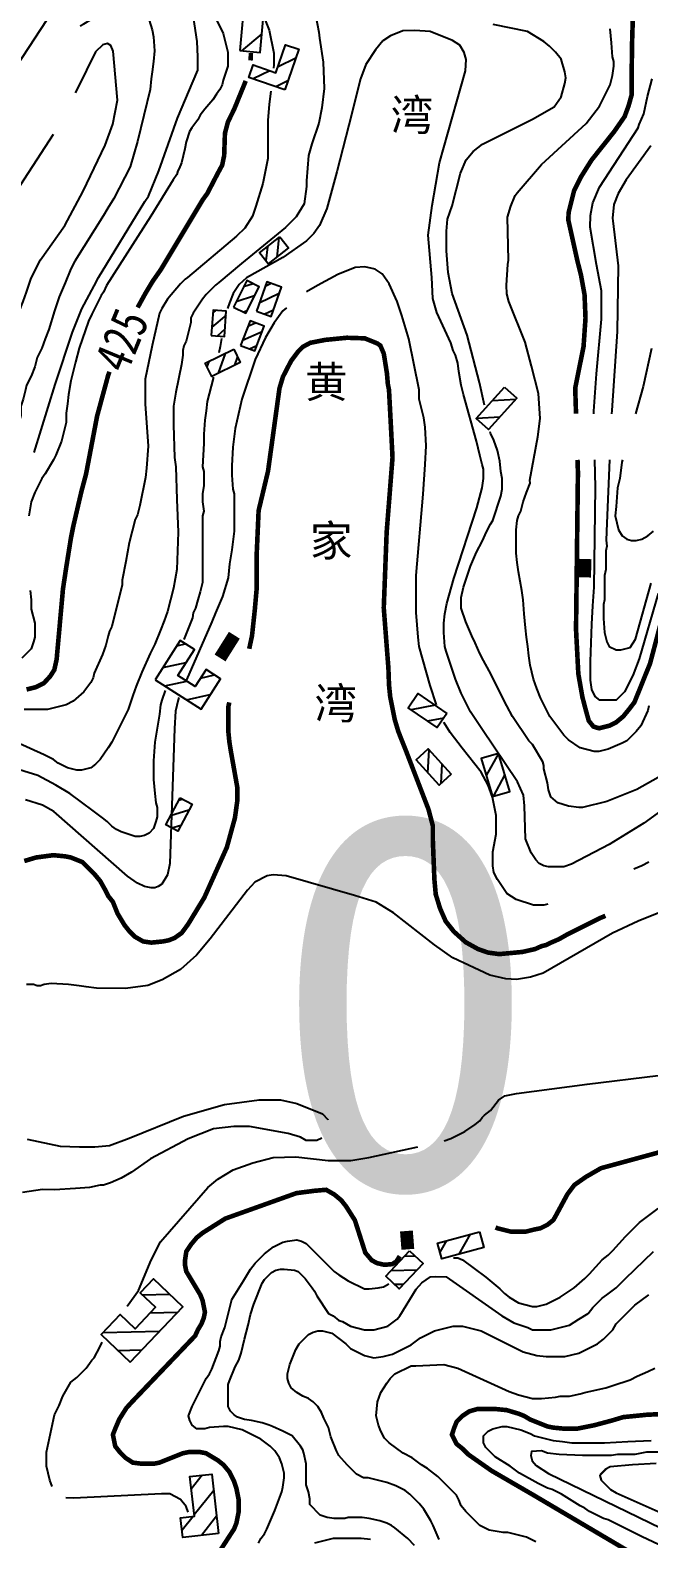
# Model space of a CAD drawing. Extents: x 35515948 to 35520624, y 3302916 to 3308279.
# Drawn here: x 35517715 to 35518052, y 3305617 to 3306439 of the extents above; entities that cross this region are included whole.
import ezdxf
from ezdxf.enums import TextEntityAlignment as Align

# ---------------------------------------------------------------- set-up
doc = ezdxf.new("R2010")
doc.units = 0
doc.header["$LTSCALE"] = 10000
doc.header["$MEASUREMENT"] = 0
doc.layers.get('0').update_dxf_attribs({"linetype": 'CONTINUOUS'})
for name, color, linetype in [('2111', 7, 'CONTINUOUS'), ('2112', 7, 'CONTINUOUS'), ('2113', 7, 'CONTINUOUS'), ('8111', 34, 'CONTINUOUS'), ('8112', 34, 'CONTINUOUS')]:
    doc.layers.add(name, color=color, linetype=linetype)
doc.styles.add('仿宋体', font='')
doc.styles.add('样式 1', font='', dxfattribs={"height": 200})
doc.styles.add('正等线体', font='simhei.ttf', dxfattribs={"width": 0.8})
doc.styles.get('仿宋体').set_extended_font_data('文鼎CS仿宋体')
doc.styles.get('样式 1').set_extended_font_data('SimSun')

# ---------------------------------------------------------------- blocks, each defined once
blk = doc.blocks.new('401')
at = {"const_width": 0.7}
blk.add_lwpolyline([(-0.5, 0), (0.5, 0)], dxfattribs=at)

msp = doc.modelspace()

# ---------------------------------------------------------------- linework, layer by layer
at = {"layer": '2112', "linetype": 'Continuous', "ltscale": 0.005, "const_width": 7, "flags": 128}
msp.add_lwpolyline([(35517818.46, 3306096.77), (35517826.25, 3306109.15)], dxfattribs=at)
at = {"layer": '2113', "linetype": 'Continuous', "ltscale": 0.005}
for p, q in [((35517841.16, 3306436.73), (35517830.13, 3306427.5)), ((35517859.68, 3306423.51), (35517850.06, 3306418.8)), ((35517845.63, 3306416.63), (35517836.47, 3306412.14)), ((35517855.4, 3306411.04), (35517848.94, 3306407.87)), ((35517844.27, 3306320.73), (35517843.37, 3306313.05)), ((35517850.57, 3306325.71), (35517849.33, 3306315.14)), ((35517855.66, 3306320.37), (35517855.62, 3306320.11)), ((35517837.25, 3306294.01), (35517827.16, 3306290.66)), ((35517836.51, 3306300.56), (35517831.25, 3306298.82)), ((35517850.72, 3306295.28), (35517839.81, 3306290.04)), ((35517846.39, 3306300.74), (35517842.99, 3306299.11)), ((35517816.18, 3306286.05), (35517814.54, 3306284.63)), ((35517833.16, 3306285.85), (35517831.17, 3306285.19)), ((35517847.54, 3306286.22), (35517842.87, 3306283.98)), ((35517821.71, 3306283.55), (35517813.97, 3306276.87)), ((35517833.66, 3306277.42), (35517837.85, 3306279.29)), ((35517821.14, 3306275.79), (35517816.99, 3306272.2)), ((35517830.75, 3306269.83), (35517841.43, 3306274.58)), ((35517821.17, 3306262.65), (35517817.51, 3306251.83)), ((35517834.47, 3306265.19), (35517838.52, 3306266.99)), ((35517812.35, 3306258.29), (35517811.33, 3306255.25)), ((35517827.93, 3306260.91), (35517826.33, 3306256.19)), ((35517966.98, 3306237.06), (35517979.66, 3306237.75)), ((35517958.31, 3306227.38), (35517970.99, 3306228.07)), ((35517794.87, 3306103.46), (35517799.52, 3306104.49)), ((35517787.28, 3306091.53), (35517799.99, 3306094.35)), ((35517788.31, 3306081.51), (35517800.28, 3306084.17)), ((35517807.85, 3306085.85), (35517815.43, 3306087.54)), ((35517800.24, 3306073.92), (35517813.15, 3306076.79)), ((35517926.65, 3306077.13), (35517925.95, 3306077)), ((35517935.61, 3306070.98), (35517922.58, 3306068.55)), ((35517940.37, 3306064.05), (35517931.55, 3306062.4)), ((35517931.73, 3306034.19), (35517932.35, 3306046.65)), ((35517970.14, 3306044.78), (35517963.57, 3306032.73)), ((35517938.89, 3306028.5), (35517939.41, 3306038.86)), ((35517973.68, 3306033.21), (35517967.23, 3306021.39)), ((35517798.09, 3306019.86), (35517795.94, 3306019.2)), ((35517801.45, 3306013.91), (35517791.53, 3306010.85)), ((35517797.04, 3306005.56), (35517792.23, 3306004.07)), ((35517938.36, 3305773.12), (35517941.98, 3305779.43)), ((35517948.72, 3305772.11), (35517954.94, 3305782.93)), ((35517961.68, 3305775.61), (35517962.08, 3305776.3)), ((35517924.84, 3305770.93), (35517918.87, 3305770.77)), ((35517925.8, 3305763.37), (35517911.49, 3305762.98)), ((35517918.43, 3305755.58), (35517913.62, 3305755.45)), ((35517776.14, 3305749.9), (35517790.88, 3305750.28)), ((35517780.28, 3305740), (35517795.22, 3305740.38)), ((35517754.65, 3305729.35), (35517785.48, 3305730.13)), ((35517762.74, 3305719.56), (35517775.74, 3305719.88)), ((35517808.76, 3305651.65), (35517802.77, 3305644.11)), ((35517814.98, 3305643.4), (35517804.39, 3305630.06)), ((35517803.72, 3305629.22), (35517797.76, 3305621.7)), ((35517816.6, 3305629.35), (35517808.28, 3305618.87))]:
    msp.add_line(p, q, dxfattribs=at)
for points in [[(35517829.19, 3306427.58), (35517840.26, 3306426.6), (35517842.04, 3306446.59), (35517848.93, 3306445.98), (35517849.85, 3306456.27), (35517831.88, 3306457.87)], [(35517853.76, 3306406.23), (35517834.15, 3306412.94), (35517836.48, 3306419.77), (35517848.93, 3306415.5), (35517854.15, 3306430.73), (35517861.31, 3306428.27)], [(35517851.11, 3306326.13), (35517855.77, 3306320.23), (35517844.64, 3306311.44), (35517839.98, 3306317.34)], [(35517825.78, 3306287.9), (35517832.49, 3306284.53), (35517839.72, 3306298.95), (35517833.01, 3306302.32)], [(35517838.25, 3306285.6), (35517846.32, 3306282.77), (35517851.95, 3306298.79), (35517843.88, 3306301.62)], [(35517813.65, 3306272.44), (35517820.86, 3306271.92), (35517821.86, 3306285.64), (35517814.65, 3306286.17)], [(35517829.67, 3306267.03), (35517837.39, 3306264.06), (35517842.55, 3306277.48), (35517834.83, 3306280.45)], [(35517825.91, 3306264.99), (35517829.49, 3306257.75), (35517813.9, 3306250.04), (35517810.32, 3306257.28)], [(35517973.43, 3306244.25), (35517980.12, 3306238.26), (35517964.79, 3306221.15), (35517958.1, 3306227.15)], [(35517783.04, 3306084.86), (35517808.13, 3306068.9), (35517818.68, 3306085.47), (35517810.8, 3306090.48), (35517804.91, 3306081.23), (35517795.47, 3306087.23), (35517804.45, 3306101.35), (35517796.68, 3306106.3)], [(35517942.08, 3306066.55), (35517936.78, 3306058.82), (35517920.93, 3306069.69), (35517926.23, 3306077.42)], [(35517944.33, 3306033.42), (35517937.79, 3306027.5), (35517925.32, 3306041.27), (35517931.86, 3306047.19)], [(35517966.94, 3306021.3), (35517976.37, 3306024.08), (35517970.27, 3306044.82), (35517960.83, 3306042.04)], [(35517796.68, 3306020.61), (35517803.17, 3306017.18), (35517795.38, 3306002.41), (35517788.88, 3306005.84)], [(35517959.92, 3305784.27), (35517962.22, 3305775.75), (35517939.32, 3305769.56), (35517937.02, 3305778.08)], [(35517921.77, 3305773.84), (35517929.12, 3305766.88), (35517916.09, 3305753.11), (35517908.74, 3305760.07)], [(35517769.4, 3305713.22), (35517798.1, 3305743.41), (35517782.13, 3305758.6), (35517774.95, 3305751.04), (35517783.26, 3305743.14), (35517772.11, 3305731.42), (35517763.97, 3305739.15), (35517753.59, 3305728.25)], [(35517817.68, 3305619.95), (35517798.22, 3305617.71), (35517796.98, 3305628.44), (35517804.48, 3305629.3), (35517801.99, 3305650.87), (35517813.96, 3305652.25)]]:
    msp.add_lwpolyline(points, close=True, dxfattribs=at)
at = {"layer": '8111', "linetype": 'Continuous', "ltscale": 0.005}
for points, elevation in [([(35517660.58, 3306366.41), (35517665.4, 3306370.38), (35517682.67, 3306385.74), (35517697.08, 3306403.45), (35517724.25, 3306444.59), (35517732.06, 3306460.39), (35517734.24, 3306468.46)], 430), ([(35517811.35, 3306454.72), (35517820.24, 3306436.94), (35517822.78, 3306426.78), (35517822.78, 3306419.16), (35517820.24, 3306411.54), (35517819.61, 3306409), (35517818.34, 3306406.46), (35517816.43, 3306403.92), (35517814.53, 3306400.75), (35517810.08, 3306395.67), (35517807.54, 3306392.49), (35517806.27, 3306389.95), (35517803.1, 3306385.51), (35517801.83, 3306383.6), (35517799.92, 3306377.89), (35517799.29, 3306374.08), (35517797.38, 3306366.46), (35517796.11, 3306363.28), (35517795.48, 3306362.01), (35517794.84, 3306360.11), (35517792.86, 3306357.13), (35517780.77, 3306337.39), (35517756.51, 3306299.62), (35517754.96, 3306296.06), (35517753.69, 3306294.16), (35517752.42, 3306291.62), (35517749.88, 3306286.54), (35517748.61, 3306284), (35517746.69, 3306280.19), (35517741.62, 3306265.58), (35517739.72, 3306257.96), (35517738.45, 3306252.88), (35517737.18, 3306247.8), (35517735.91, 3306240.18), (35517735.27, 3306235.1), (35517734.64, 3306230.02), (35517734.64, 3306224.94), (35517732.1, 3306214.78), (35517728.92, 3306207.16), (35517727.66, 3306204.62), (35517723.21, 3306197), (35517721.3, 3306194.46), (35517717.49, 3306186.84), (35517715.59, 3306181.76), (35517714.32, 3306174.14)], 430), ([(35517717.1, 3306208.7), (35517728.56, 3306245.63), (35517737.99, 3306274.25), (35517743.08, 3306286.86), (35517749.87, 3306299.48), (35517752.22, 3306303.93), (35517777.46, 3306345.38), (35517779.37, 3306348.33), (35517785.1, 3306362.13), (35517795.26, 3306390.71), (35517803.78, 3306410.87), (35517806.3, 3306416.85), (35517806.3, 3306424.1), (35517805.98, 3306432.6), (35517802.52, 3306455.59)], 435), ([(35517870.41, 3306447.1), (35517872.31, 3306437.58), (35517872.59, 3306434.26), (35517874.67, 3306421.33), (35517875.11, 3306406.92), (35517873.98, 3306396.33), (35517872.33, 3306388.08), (35517868.42, 3306376.8), (35517866.6, 3306370.38), (35517865.65, 3306356.58), (35517865.65, 3306353.62), (35517864.34, 3306344.16), (35517859.92, 3306337.05), (35517854.19, 3306331.14), (35517830.06, 3306311.61), (35517817.74, 3306301.24), (35517815.92, 3306299.87), (35517810.84, 3306294.79), (35517808.94, 3306292.25), (35517803.85, 3306284.63), (35517802.59, 3306282.09), (35517802.59, 3306279.55), (35517800.05, 3306269.39), (35517798.77, 3306266.85), (35517798.14, 3306264.31), (35517798.14, 3306261.77), (35517797.51, 3306256.69), (35517794.33, 3306241.45), (35517793.06, 3306233.83), (35517793.06, 3306228.75), (35517793.06, 3306223.67), (35517793.7, 3306205.89), (35517794.33, 3306200.81), (35517794.97, 3306183.03), (35517795.6, 3306165.25), (35517794.97, 3306144.93), (35517793.06, 3306134.77), (35517789.88, 3306122.07), (35517787.98, 3306116.99), (35517786.08, 3306111.91), (35517782.9, 3306104.29), (35517780.36, 3306099.21), (35517775.91, 3306089.05), (35517772.74, 3306081.43), (35517770.84, 3306076.35), (35517768.3, 3306068.73), (35517759.41, 3306050.95), (35517757.5, 3306047.78), (35517753.05, 3306041.43), (35517750.52, 3306038.89), (35517747.98, 3306036.98), (35517742.9, 3306035.71), (35517740.35, 3306035.71), (35517735.27, 3306036.98), (35517730.2, 3306039.52), (35517727.66, 3306041.43), (35517722.58, 3306043.97), (35517707.34, 3306050.95)], 415), ([(35517843.12, 3306444.16), (35517845.25, 3306438.77), (35517847.77, 3306426.19), (35517847.77, 3306419.77), (35517847.55, 3306417.96)], 420), ([(35517962.51, 3306234.45), (35517959.85, 3306246.79), (35517953.17, 3306272.55), (35517945.01, 3306295.34), (35517942.79, 3306306.79), (35517941.94, 3306318.56), (35517941.94, 3306329.26), (35517942.47, 3306335.73), (35517945.01, 3306342.94), (35517949.5, 3306360.74), (35517952.53, 3306368.12), (35517956.44, 3306372.63), (35517961.48, 3306376.54), (35517988.82, 3306390.17), (35518000.53, 3306397.02), (35518004.44, 3306402.32), (35518006.3, 3306409.64), (35518006.93, 3306412.81), (35518006.3, 3306415.99), (35518004.39, 3306422.97), (35518001.22, 3306426.78), (35517998.04, 3306429.96), (35517994.87, 3306432.5), (35517985.98, 3306437.96), (35517967.38, 3306441.74)], 415), ([(35518052.14, 3306070.64), (35518051.51, 3306068.1), (35518047.7, 3306059.84), (35518045.16, 3306056.67), (35518040.08, 3306051.59), (35518037.53, 3306050.32), (35518029.91, 3306047.14), (35518024.84, 3306045.87), (35518022.3, 3306045.87), (35518014.67, 3306047.78), (35518008.33, 3306052.22), (35518005.78, 3306054.76), (35517998.16, 3306064.92), (35517993.09, 3306075.08), (35517991.18, 3306080.16), (35517989.27, 3306085.24), (35517987.37, 3306092.86), (35517986.73, 3306097.94), (35517986.1, 3306103.02), (35517985.47, 3306108.1), (35517984.83, 3306113.18), (35517984.2, 3306120.8), (35517983.56, 3306128.42), (35517982.92, 3306133.5), (35517981.02, 3306143.66), (35517980.38, 3306148.74), (35517979.75, 3306153.82), (35517979.75, 3306166.52), (35517980.38, 3306171.6), (35517981.02, 3306174.14), (35517982.29, 3306176.68), (35517983.56, 3306181.76), (35517985.47, 3306186.84), (35517987.37, 3306191.92), (35517987.23, 3306193.56), (35517991.65, 3306217.19), (35517992.91, 3306227.26), (35517991.96, 3306240.81), (35517988.18, 3306255.61), (35517984.71, 3306268.84), (35517975.89, 3306290.89), (35517974.8, 3306295.02), (35517974.48, 3306299.79), (35517975.33, 3306311.03), (35517975.58, 3306313.38), (35517975.19, 3306336.87), (35517976.84, 3306342.86), (35517979.36, 3306348.59), (35517980.31, 3306350.15), (35517993.59, 3306365.52), (35518017.98, 3306387.82), (35518025.27, 3306397.29), (35518029.79, 3306406.46), (35518031.06, 3306409), (35518032.33, 3306414.08), (35518032.97, 3306419.16), (35518032.97, 3306421.7), (35518032.33, 3306424.24), (35518031.7, 3306431.86), (35518031.06, 3306439.48)], 420), ([(35518022.21, 3306229.82), (35518022.18, 3306231.11), (35518023.56, 3306251.61), (35518026.31, 3306281.25), (35518026.31, 3306296.72), (35518023.61, 3306311), (35518020.24, 3306331.32), (35518020.25, 3306337.74), (35518021.63, 3306344.68), (35518025.27, 3306353.19), (35518046.3, 3306385.51), (35518046.94, 3306387.41), (35518049.48, 3306393.13), (35518051.38, 3306402.65), (35518053.92, 3306412.18)], 430), ([(35517846.08, 3306405.46), (35517845.25, 3306398.41), (35517844.55, 3306389.47), (35517844.55, 3306368.73), (35517841.78, 3306355.19), (35517838.01, 3306342.77), (35517836.05, 3306337.31), (35517831.88, 3306330.88), (35517827.37, 3306326.54), (35517800.63, 3306304.02), (35517799.41, 3306303.05), (35517796.87, 3306300.51), (35517789.88, 3306292.25), (35517786.71, 3306287.17), (35517785.44, 3306284.63), (35517781.49, 3306266.96), (35517777.71, 3306248.69), (35517777.71, 3306235.14), (35517779.29, 3306212.15), (35517778.45, 3306200.18), (35517777.82, 3306195.1), (35517774.65, 3306179.86), (35517773.38, 3306174.78), (35517772.1, 3306172.24), (35517768.93, 3306159.54), (35517767.02, 3306149.38), (35517765.12, 3306139.22), (35517765.12, 3306136.68), (35517759.41, 3306113.82), (35517758.13, 3306111.28), (35517757.5, 3306108.74), (35517756.23, 3306103.66), (35517754.33, 3306098.58), (35517749.88, 3306088.42), (35517749.24, 3306085.88), (35517747.98, 3306083.34), (35517744.16, 3306078.26), (35517738.45, 3306073.18), (35517734.64, 3306071.27), (35517724.48, 3306068.73), (35517711.78, 3306068.73)], 420), ([(35518053.31, 3306375.67), (35518039.77, 3306357.27), (35518035.43, 3306349.72), (35518033.09, 3306343.73), (35518032.39, 3306336.35), (35518032.57, 3306334.88), (35518035.33, 3306310.4), (35518034.8, 3306274.57), (35518031.93, 3306231.64), (35518031.85, 3306229.82)], 435), ([(35517936.44, 3306071.23), (35517932.93, 3306081.86), (35517927.05, 3306103.02), (35517926.41, 3306108.1), (35517925.38, 3306121.48), (35517925.38, 3306141.64), (35517929.16, 3306186.05), (35517930.22, 3306202.08), (35517930.85, 3306212.24), (35517930.22, 3306222.4), (35517929.59, 3306227.48), (35517927.05, 3306237.64), (35517927.05, 3306242.72), (35517921.33, 3306270.66), (35517917.52, 3306283.36), (35517914.98, 3306290.98), (35517910.53, 3306300.51), (35517906.85, 3306305.94), (35517902.93, 3306308.49), (35517897.31, 3306309.87), (35517892.12, 3306309.4), (35517882.59, 3306305.59), (35517871.65, 3306299.71), (35517865.58, 3306296.12)], 405), ([(35517854.73, 3306287.55), (35517852.73, 3306285.85), (35517848.01, 3306279.24), (35517843.28, 3306271.37), (35517837.6, 3306259.4), (35517830.35, 3306237.66), (35517826.72, 3306221.77), (35517825.45, 3306211.61), (35517824.81, 3306201.45), (35517824.81, 3306196.37), (35517825.45, 3306188.75), (35517826.08, 3306186.21), (35517826.08, 3306165.89), (35517824.81, 3306155.73), (35517823.54, 3306148.11), (35517822.91, 3306140.49), (35517819.73, 3306130.33), (35517815.92, 3306121.44), (35517814.02, 3306116.36), (35517800.24, 3306084.77)], 405), ([(35517819.27, 3306270.81), (35517818.55, 3306266.4), (35517817.79, 3306262.99)], 410), ([(35517814.79, 3306249.7), (35517814.65, 3306249.07), (35517811.48, 3306236.37), (35517810.84, 3306231.29), (35517810.2, 3306226.21), (35517809.57, 3306218.59), (35517809.57, 3306213.51), (35517808.94, 3306200.81), (35517809.57, 3306198.27), (35517809.57, 3306190.65), (35517808.94, 3306186.21), (35517808.94, 3306181.76), (35517809.57, 3306176.68), (35517808.94, 3306174.14), (35517808.94, 3306166.52), (35517808.94, 3306161.44), (35517808.94, 3306156.36), (35517808.94, 3306153.19), (35517808.94, 3306145.57), (35517808.94, 3306140.49), (35517808.94, 3306137.95), (35517807.66, 3306132.87), (35517806.4, 3306128.42), (35517805.12, 3306123.98), (35517803.85, 3306121.44), (35517803.4, 3306118.64), (35517798.79, 3306106.88)], 410), ([(35518060.14, 3306033.32), (35518045.64, 3306025.13), (35518029.24, 3306018.52), (35518015.95, 3306015.39), (35518014.04, 3306015.39), (35518008.33, 3306016.03), (35518002.61, 3306017.93), (35517998.8, 3306021.11), (35517997.53, 3306024.92), (35517996.9, 3306028.73), (35517994.99, 3306036.35), (35517994.99, 3306038.25), (35517994.35, 3306040.16), (35517988.64, 3306049.68), (35517986.73, 3306051.59), (35517977.84, 3306064.92), (35517974.67, 3306070.64), (35517972.77, 3306074.45), (35517970.86, 3306078.26), (35517968.95, 3306082.07), (35517967.05, 3306085.88), (35517965.15, 3306089.69), (35517961.97, 3306095.4), (35517960.06, 3306099.21), (35517957.52, 3306104.93), (35517955.62, 3306108.74), (35517952.45, 3306116.36), (35517949.91, 3306123.98), (35517949.91, 3306129.69), (35517951.17, 3306135.41), (35517954.98, 3306146.84), (35517958.16, 3306154.46), (35517961.34, 3306160.17), (35517963.88, 3306165.89), (35517965.78, 3306169.7), (35517967.05, 3306171.6), (35517971.49, 3306184.94), (35517972.13, 3306188.75), (35517972.13, 3306194.46), (35517971.49, 3306198.27), (35517970.86, 3306203.99), (35517969.59, 3306209.7), (35517967.69, 3306215.42), (35517965.78, 3306219.23), (35517965.62, 3306219.99)], 415), ([(35518057.21, 3306131.87), (35518046.81, 3306096.28), (35518043.34, 3306087.15), (35518038.93, 3306078.33), (35518034.36, 3306073.81), (35518025.47, 3306073.81), (35518022.93, 3306075.72), (35518021.02, 3306079.53), (35518020.39, 3306084.61), (35518020.39, 3306094.77), (35518021.02, 3306115.09), (35518021.66, 3306125.25), (35518022.3, 3306135.41), (35518023.03, 3306189.87), (35518022.72, 3306204.67)], 430), ([(35518030.72, 3306204.67), (35518029.18, 3306170.26), (35518028.86, 3306160.94), (35518029.28, 3306157.63), (35518028.65, 3306155.09), (35518028.65, 3306144.93), (35518028.01, 3306141.76), (35518028.01, 3306138.58), (35518028.01, 3306128.42), (35518027.38, 3306125.88), (35518027.38, 3306118.26), (35518028.01, 3306110.64), (35518029.28, 3306105.56), (35518030.55, 3306103.02), (35518034.36, 3306101.12), (35518036.9, 3306101.12), (35518041.98, 3306102.39), (35518044.92, 3306106.99), (35518053.43, 3306137.54)], 435), ([(35517714.95, 3306133.5), (35517715.59, 3306128.42), (35517715.59, 3306123.34), (35517717.49, 3306115.72), (35517717.49, 3306110.64), (35517717.49, 3306108.1), (35517716.86, 3306105.56), (35517715.59, 3306101.75), (35517710.51, 3306096.67)], 430), ([(35517788.53, 3306078.99), (35517786.71, 3306073.81), (35517786.08, 3306071.27), (35517785.44, 3306066.19), (35517784.17, 3306058.57), (35517782.9, 3306050.95), (35517782.27, 3306040.79), (35517782.27, 3306030.63), (35517782.9, 3306023.01), (35517783.53, 3306017.93), (35517784.17, 3306015.39), (35517784.17, 3306010.31), (35517783.53, 3306007.77), (35517782.27, 3306003.96), (35517779.73, 3306001.42), (35517777.19, 3306000.15), (35517774.65, 3305999.52), (35517772.1, 3305999.52), (35517764.48, 3306002.06), (35517761.95, 3306003.33), (35517759.41, 3306005.23), (35517756.87, 3306007.77), (35517754.33, 3306009.68), (35517749.24, 3306013.49), (35517736.55, 3306023.01), (35517728.92, 3306027.46), (35517719.08, 3306032.69), (35517703.95, 3306037.41)], 410), ([(35517796.07, 3306075.19), (35517795.55, 3306074.02), (35517794.17, 3306067.87), (35517793.54, 3306058.33), (35517791.16, 3305984.91), (35517789.88, 3305978.56), (35517786.71, 3305973.48), (35517784.8, 3305972.21), (35517782.9, 3305971.58), (35517780.99, 3305971.58), (35517777.19, 3305972.21), (35517773.38, 3305974.12), (35517767.94, 3305977.88), (35517727.9, 3306013.16), (35517721.6, 3306016.62), (35517712.46, 3306019.46)], 405), ([(35517997.07, 3305962.75), (35517994.99, 3305962.05), (35517989.27, 3305962.05), (35517979.75, 3305965.23), (35517974.67, 3305968.4), (35517969.59, 3305976.02), (35517967.69, 3305979.83), (35517967.05, 3305983.64), (35517967.05, 3305991.26), (35517968.95, 3306000.79), (35517968.95, 3306010.95), (35517966.85, 3306021.02), (35517964.62, 3306027.48), (35517960.7, 3306034.48), (35517950.31, 3306047.62), (35517943.95, 3306056.1), (35517940.56, 3306061.4), (35517940.4, 3306061.77)], 405), ([(35518052.14, 3305985.55), (35518048.33, 3305983.64), (35518043.95, 3305981.69)], 405), ([(35518060.34, 3305959), (35518046.24, 3305953.39), (35518032.25, 3305946.92), (35517994.62, 3305925.08), (35517987.62, 3305922.86), (35517980.1, 3305921.69), (35517974.16, 3305922.01), (35517965.47, 3305924.02), (35517945.33, 3305933.46), (35517935.26, 3305940.56), (35517913, 3305957.94), (35517903.57, 3305963.77), (35517891.7, 3305967.48), (35517854.49, 3305978.08), (35517847.39, 3305978.62), (35517844.1, 3305978.08), (35517837.32, 3305974.69), (35517833.4, 3305970.24), (35517813.03, 3305943.83), (35517805.62, 3305934.94), (35517796.93, 3305927.1), (35517786.86, 3305921.48), (35517779.02, 3305918.41), (35517766.93, 3305916.71), (35517751.15, 3305916.97), (35517745.44, 3305917.6), (35517741.62, 3305918.24), (35517735.91, 3305918.87), (35517726.38, 3305919.51), (35517722.58, 3305918.87), (35517720.67, 3305918.24), (35517718.77, 3305918.24), (35517716.86, 3305918.87), (35517713.05, 3305918.87)], 395), ([(35517940.54, 3305833.83), (35517944.19, 3305835.05), (35517951.81, 3305838.86), (35517957.52, 3305842.67), (35517960.06, 3305844.58), (35517961.34, 3305846.48), (35517962.6, 3305847.75), (35517965.78, 3305850.29), (35517970.24, 3305855.87), (35517973.63, 3305858.31), (35517980.1, 3305859.47), (35518018.47, 3305864.56), (35518057.22, 3305869.34)], 395), ([(35517713.41, 3305834.6), (35517731.38, 3305830.82), (35517741.78, 3305830.51), (35517750.3, 3305830.51), (35517758.18, 3305831.14), (35517768.89, 3305835.23), (35517798.52, 3305847.2), (35517820.91, 3305853.5), (35517839.82, 3305856.02), (35517851.48, 3305856.02), (35517860.32, 3305854.17), (35517874.31, 3305848.55), (35517877.17, 3305845.48), (35517877.2, 3305845.2)], 390), ([(35517873.88, 3305835.18), (35517871.24, 3305833.92), (35517865.41, 3305833.92), (35517862.27, 3305835.69), (35517855.58, 3305837.75), (35517834.46, 3305841.53), (35517825.95, 3305841.53), (35517814.92, 3305840.27), (35517801.05, 3305834.91), (35517780.56, 3305823.89), (35517770.2, 3305816.63), (35517764.48, 3305813.46), (35517758.77, 3305810.92), (35517754.96, 3305809.65), (35517753.05, 3305809.65), (35517747.34, 3305808.38), (35517739.72, 3305807.75), (35517728.29, 3305807.11), (35517721.77, 3305807.2), (35517710.74, 3305805.63)], 390), ([(35517767.84, 3305743.7), (35517773.93, 3305752.31), (35517780.92, 3305768.84), (35517786.01, 3305778.7), (35517811.77, 3305808.38), (35517817.18, 3305812.94), (35517825.55, 3305817.92), (35517836.26, 3305821.84), (35517847.39, 3305824.7), (35517859.79, 3305825.02), (35517877.38, 3305823.01), (35517889.79, 3305823.01), (35517899.54, 3305824.7), (35517926.19, 3305830.56)], 395), ([(35517945.66, 3305770.01), (35517948.09, 3305770.01), (35517950.54, 3305769.01), (35517963.24, 3305759.48), (35517970.86, 3305753.13), (35517973.4, 3305750.6), (35517975.94, 3305748.69), (35517981.02, 3305745.52), (35517988.64, 3305743.61), (35517991.18, 3305743.61), (35517996.26, 3305744.88), (35518003.88, 3305748.69), (35518011.5, 3305753.77), (35518017.22, 3305758.85), (35518019.76, 3305761.39), (35518026.74, 3305769.01), (35518029.91, 3305771.55), (35518032.45, 3305774.09), (35518039.44, 3305781.71), (35518047.06, 3305789.33), (35518057.22, 3305796.95)], 405), ([(35517839.41, 3305614.71), (35517840.69, 3305617.25), (35517842.59, 3305619.79), (35517843.86, 3305622.33), (35517848.3, 3305632.48), (35517852.12, 3305642.65), (35517852.75, 3305645.19), (35517853.38, 3305650.27), (35517853.38, 3305652.81), (35517852.12, 3305657.88), (35517850.84, 3305661.06), (35517848.3, 3305664.87), (35517845.77, 3305667.41), (35517840.69, 3305671.22), (35517830.52, 3305676.3), (35517822.91, 3305678.21), (35517820.37, 3305678.21), (35517812.74, 3305677.57), (35517810.2, 3305676.94), (35517805.76, 3305676.94), (35517803.22, 3305678.84), (35517801.95, 3305681.38), (35517801.31, 3305683.92), (35517803.22, 3305689), (35517810.84, 3305704.24), (35517812.74, 3305706.78), (35517814.02, 3305709.32), (35517817.83, 3305719.48), (35517818.46, 3305722.02), (35517818.46, 3305724.56), (35517819.09, 3305727.1), (35517821, 3305732.18), (35517824.81, 3305747.42), (35517831.16, 3305757.58), (35517834.97, 3305763.93), (35517837.51, 3305767.1), (35517842.59, 3305772.19), (35517847.67, 3305776), (35517852.75, 3305778.54), (35517855.29, 3305779.17), (35517860.37, 3305779.81), (35517862.91, 3305779.17), (35517865.45, 3305777.9), (35517880.69, 3305762.66), (35517883.23, 3305760.75), (35517888.31, 3305757.58), (35517897.2, 3305753.13), (35517899.74, 3305753.13), (35517904.63, 3305753.68), (35517907.49, 3305754.32), (35517910.4, 3305755.94)], 405), ([(35517924.51, 3305613.44), (35517920.7, 3305617.25), (35517913.71, 3305622.96), (35517911.8, 3305624.23), (35517909.27, 3305625.5), (35517905.45, 3305626.77), (35517899.74, 3305628.04), (35517895.93, 3305628.67), (35517888.31, 3305628.67), (35517886.41, 3305628.04), (35517880.69, 3305628.04), (35517876.88, 3305628.67), (35517873.07, 3305629.94), (35517867.35, 3305635.66), (35517867.35, 3305638.83), (35517866.72, 3305642.65), (35517865.45, 3305646.46), (35517865.45, 3305657.88), (35517864.18, 3305663.6), (35517863.55, 3305665.5), (35517862.27, 3305667.41), (35517857.83, 3305673.12), (35517852.75, 3305675.67), (35517847.03, 3305678.21), (35517845.13, 3305678.84), (35517841.32, 3305680.11), (35517835.6, 3305681.38), (35517831.8, 3305682.02), (35517827.98, 3305683.29), (35517826.08, 3305684.56), (35517824.17, 3305686.46), (35517822.91, 3305689), (35517822.91, 3305701.06), (35517823.54, 3305702.97), (35517826.72, 3305710.59), (35517828.62, 3305714.4), (35517829.89, 3305718.21), (35517831.8, 3305725.83), (35517833.7, 3305733.45), (35517834.97, 3305739.17), (35517836.88, 3305744.88), (35517841.32, 3305756.31), (35517842.59, 3305758.21), (35517846.4, 3305762.02), (35517848.94, 3305763.29), (35517851.48, 3305763.93), (35517853.38, 3305763.93), (35517859.1, 3305763.29), (35517861.01, 3305762.66), (35517864.81, 3305758.85), (35517868.62, 3305753.77), (35517869.9, 3305751.87), (35517871.16, 3305749.33), (35517877.52, 3305739.8), (35517880.03, 3305738.52), (35517883.23, 3305735.99), (35517885.13, 3305735.35), (35517889.58, 3305732.81), (35517897.2, 3305730.91), (35517902.28, 3305730.91), (35517909.9, 3305732.81), (35517914.98, 3305736.62), (35517916.52, 3305738.52), (35517925.35, 3305753.01), (35517928.5, 3305756.47), (35517933.23, 3305759.62), (35517936.07, 3305759.94), (35517941.74, 3305759.62), (35517972, 3305738.52), (35517978.48, 3305734.72), (35517986.1, 3305732.18), (35517988.64, 3305730.91), (35517998.8, 3305730.91), (35518008.96, 3305733.45), (35518014.04, 3305736.62), (35518019.12, 3305739.8), (35518021.66, 3305742.98), (35518026.74, 3305748.06), (35518029.28, 3305749.96), (35518034.36, 3305753.77), (35518039.44, 3305758.85), (35518054.68, 3305773.46)], 410), ([(35517937.84, 3305616.61), (35517934.66, 3305624.23), (35517933.4, 3305626.77), (35517929.59, 3305633.12), (35517927.05, 3305636.29), (35517921.97, 3305641.38), (35517919.42, 3305643.28), (35517914.34, 3305645.82), (35517909.27, 3305647.73), (35517899.1, 3305650.27), (35517896.56, 3305650.27), (35517892.76, 3305652.17), (35517887.67, 3305657.25), (35517883.23, 3305662.33), (35517881.96, 3305664.87), (35517878.78, 3305672.49), (35517877.52, 3305677.57), (35517874.98, 3305682.65), (35517873.7, 3305685.83), (35517871.8, 3305689), (35517869.26, 3305691.54), (35517866.72, 3305693.44), (35517863.55, 3305694.71), (35517860.37, 3305696.62), (35517857.2, 3305699.16), (35517855.92, 3305701.7), (35517855.29, 3305704.24), (35517855.29, 3305706.78), (35517856.56, 3305711.86), (35517859.73, 3305720.12), (35517861.64, 3305723.29), (35517866.72, 3305728.37), (35517869.26, 3305729.64), (35517871.8, 3305730.27), (35517874.34, 3305730.27), (35517879.42, 3305729), (35517887.04, 3305723.29), (35517889.58, 3305720.75), (35517897.2, 3305716.94), (35517902.28, 3305715.67), (35517907.36, 3305716.31), (35517912.44, 3305717.58), (35517922.6, 3305722.65), (35517927.68, 3305726.46), (35517935.3, 3305730.27), (35517945.46, 3305732.81), (35517950.54, 3305732.81), (35517960.7, 3305730.27), (35517983.56, 3305718.85), (35517991.18, 3305716.94), (35517996.26, 3305716.31), (35518006.42, 3305716.31), (35518014.04, 3305718.21), (35518024.2, 3305723.29), (35518027.38, 3305725.83), (35518032.45, 3305730.91), (35518034.36, 3305734.08), (35518036.9, 3305736.62), (35518041.98, 3305741.71), (35518044.52, 3305744.25), (35518052.14, 3305749.96)], 415), ([(35517726.87, 3305645.46), (35517725.75, 3305649), (35517723.84, 3305656.62), (35517723.84, 3305664.23), (35517724.48, 3305666.77), (35517728.29, 3305684.56), (35517730.83, 3305689.63), (35517732.73, 3305694.71), (35517737.18, 3305702.33), (35517740.35, 3305704.88), (35517745.44, 3305709.96), (35517747.34, 3305712.5), (35517748.61, 3305714.4), (35517749.88, 3305715.67), (35517752.94, 3305721.46), (35517754.27, 3305724.2)], 395), ([(35517990.55, 3305615.34), (35517985.47, 3305617.88), (35517975.3, 3305620.42), (35517972.77, 3305620.42), (35517965.15, 3305621.69), (35517960.06, 3305624.23), (35517952.45, 3305631.85), (35517949.91, 3305635.02), (35517948.63, 3305638.2), (35517947.37, 3305640.74), (35517937.2, 3305650.9), (35517931.49, 3305655.35), (35517928.31, 3305657.25), (35517923.23, 3305661.06), (35517918.16, 3305663.6), (35517910.53, 3305669.31), (35517907.99, 3305671.85), (35517906.09, 3305675.67), (35517904.82, 3305678.84), (35517903.55, 3305683.92), (35517904.19, 3305691.54), (35517906.09, 3305696.62), (35517909.27, 3305701.7), (35517911.17, 3305704.24), (35517913.71, 3305706.78), (35517922.6, 3305711.23), (35517925.14, 3305711.23), (35517940.38, 3305711.86), (35517948, 3305709.96), (35517975.94, 3305697.25), (35517981.02, 3305695.35), (35517988.64, 3305693.44), (35517993.72, 3305693.44), (35518001.34, 3305694.08), (35518003.88, 3305694.71), (35518007.05, 3305694.71), (35518008.96, 3305694.71), (35518014.67, 3305695.98), (35518017.22, 3305696.62), (35518022.93, 3305697.89), (35518028.65, 3305699.16), (35518032.45, 3305700.43), (35518041.98, 3305703.6), (35518045.79, 3305705.51), (35518051.51, 3305708.05), (35518055.31, 3305709.96)], 420), ([(35517800.99, 3305631.51), (35517800.01, 3305634.54), (35517796.93, 3305638.46), (35517791.1, 3305641.54), (35517786.54, 3305641.54), (35517738.82, 3305639.08), (35517734.45, 3305639.28)], 395), ([(35517900.38, 3305616.61), (35517895.3, 3305617.25), (35517880.05, 3305617.25), (35517869.9, 3305614.71)], 405)]:
    msp.add_lwpolyline(points, dxfattribs=dict(at, elevation=elevation))
at = {"layer": '8111', "linetype": 'Continuous', "ltscale": 0.005, "flags": 128}
for points, elevation in [([(35517742.29, 3306441.08), (35517744.13, 3306442.16), (35517748.43, 3306444.64), (35517763.14, 3306452.78), (35517766.27, 3306453.45), (35517768.81, 3306453.45), (35517771.98, 3306453.45), (35517775.16, 3306451.55), (35517777.06, 3306449.64), (35517778.97, 3306447.1), (35517781.51, 3306438.85), (35517782.14, 3306435.04), (35517782.78, 3306427.42), (35517782.14, 3306421.7), (35517781.51, 3306415.99), (35517780.87, 3306412.18), (35517780.45, 3306406.46), (35517773.51, 3306378.11), (35517769.42, 3306364.25), (35517760.59, 3306346.93), (35517757.38, 3306341.69), (35517754.97, 3306337.83), (35517739.26, 3306312.92)], 440), ([(35517743.93, 3306351.07), (35517755.93, 3306376.11), (35517760.01, 3306387.56), (35517762.53, 3306400.5), (35517760.27, 3306427.32), (35517758.88, 3306430.36), (35517757.06, 3306431.48), (35517754.54, 3306430.79), (35517750.64, 3306426.88), (35517740.74, 3306406.92), (35517739.56, 3306404.65)], 445), ([(35517727.58, 3306381.91), (35517704.89, 3306347.2)], 445), ([(35517692.54, 3306210.68), (35517693.69, 3306215.63), (35517694.63, 3306217.96), (35517694.63, 3306219.86), (35517695.27, 3306223.67), (35517695.91, 3306226.21), (35517696.54, 3306231.29), (35517697.17, 3306243.99), (35517697.81, 3306248.44), (35517698.45, 3306252.88), (35517699.08, 3306255.42), (35517699.08, 3306257.96), (35517699.72, 3306260.5), (35517702.26, 3306268.12), (35517704.8, 3306273.2), (35517706.06, 3306278.28), (35517709.24, 3306285.9), (35517711.15, 3306290.98), (35517713.05, 3306296.06), (35517715.59, 3306303.68), (35517720.53, 3306313.56), (35517733.88, 3306332.27), (35517743.93, 3306351.07), (35517743.93, 3306351.07)], 445), ([(35517739.26, 3306312.92), (35517737.18, 3306308.76), (35517734.01, 3306301.14), (35517730.83, 3306293.52), (35517728.29, 3306285.9), (35517725.12, 3306275.74), (35517723.21, 3306270.66), (35517721.3, 3306265.58), (35517718.77, 3306260.5), (35517717.49, 3306255.42), (35517715.59, 3306250.34), (35517713.05, 3306245.26), (35517712.41, 3306242.72), (35517711.15, 3306237.64), (35517709.88, 3306233.83), (35517709.88, 3306228.75), (35517709.24, 3306226.21), (35517707.78, 3306221.57), (35517705.36, 3306210.68)], 440), ([(35518053.53, 3306265.39), (35518049.12, 3306244.6), (35518044.94, 3306229.82)], 440), ([(35518037.83, 3306204.67), (35518037.45, 3306203.34), (35518036.27, 3306194.46), (35518034.99, 3306189.38), (35518034.36, 3306179.22), (35518033.73, 3306174.14), (35518035.63, 3306166.52), (35518037.53, 3306163.35), (35518040.08, 3306161.44), (35518042.62, 3306160.81), (35518045.16, 3306160.81), (35518048.33, 3306161.44), (35518051.51, 3306163.35), (35518054.68, 3306165.89)], 440), ([(35518079.44, 3305603.52), (35518048.08, 3305618.32), (35518045.16, 3305619.79), (35518040.08, 3305622.33), (35518034.99, 3305624.87), (35518029.91, 3305627.4), (35518027.38, 3305628.04), (35518024.84, 3305629.31), (35518019.76, 3305631.85), (35518017.22, 3305633.75), (35518014.67, 3305635.02), (35518004.52, 3305641.38), (35517999.44, 3305643.92), (35517996.9, 3305644.55), (35517991.81, 3305647.09), (35517981.66, 3305652.81), (35517976.58, 3305656.62), (35517968.32, 3305661.69), (35517963.24, 3305666.77), (35517961.97, 3305669.31), (35517961.97, 3305673.12), (35517964.51, 3305675.67), (35517967.05, 3305676.94), (35517972.13, 3305678.21), (35517974.67, 3305678.21), (35517982.29, 3305676.3), (35517987.37, 3305674.4), (35517989.91, 3305673.12), (35517994.99, 3305671.85), (35518000.07, 3305670.58), (35518005.15, 3305669.95), (35518010.23, 3305669.31), (35518020.39, 3305669.31), (35518025.47, 3305669.31), (35518028.01, 3305669.31), (35518040.71, 3305669.95), (35518053.41, 3305670.58)], 430), ([(35518057.22, 3305664.23), (35518050.87, 3305664.23), (35518044.52, 3305662.96), (35518034.99, 3305662.96), (35518031.82, 3305662.33), (35518015.95, 3305662.33), (35518003.24, 3305662.96), (35517996.9, 3305663.6), (35517993.72, 3305664.87), (35517988.22, 3305664.56), (35517987.91, 3305662.35), (35517988.54, 3305659.52), (35517990.74, 3305657), (35517997.36, 3305652.59), (35518077.11, 3305613.85)], 435), ([(35518056.1, 3305658.07), (35518043.17, 3305657.22), (35518031.09, 3305656.16), (35518028.33, 3305654.79), (35518025.78, 3305652.24), (35518029.28, 3305655.35), (35518025.47, 3305651.54), (35518026.1, 3305649), (35518031.19, 3305643.92), (35518034.36, 3305642.01), (35518057.22, 3305631.85)], 440)]:
    msp.add_lwpolyline(points, dxfattribs=dict(at, elevation=elevation))
at = {"layer": '8111', "linetype": 'Continuous', "ltscale": 0.005}
msp.add_polyline3d([(35518069.91, 3306021.67, 410), (35518049.42, 3306006.86, 410), (35518030.5, 3305995.21, 410), (35518010.01, 3305984.5, 410), (35518005.78, 3305983.01, 410), (35518003.24, 3305983.01, 410), (35517999.44, 3305983.01, 410), (35517997.53, 3305983.01, 410), (35517994.99, 3305983.64, 410), (35517992.45, 3305984.91, 410), (35517990.55, 3305986.82, 410), (35517988.01, 3305990.63, 410), (35517984.83, 3305998.25, 410), (35517984.4, 3306016.31, 410), (35517983.77, 3306021.98, 410), (35517980.62, 3306029.22, 410), (35517961.08, 3306058.2, 410), (35517954.98, 3306067.46, 410), (35517949.91, 3306077.62, 410), (35517946.73, 3306085.24, 410), (35517944.19, 3306092.86, 410), (35517941.65, 3306100.48, 410), (35517941.02, 3306103.02, 410), (35517940.38, 3306110.64, 410), (35517940.38, 3306115.72, 410), (35517941.02, 3306120.8, 410), (35517942.08, 3306126.52, 410), (35517945.87, 3306140.06, 410), (35517958.48, 3306178.49, 410), (35517961.34, 3306189.38, 410), (35517961.97, 3306194.46, 410), (35517961.97, 3306199.54, 410), (35517961.34, 3306202.08, 410), (35517960.06, 3306207.16, 410), (35517958.16, 3306214.78, 410), (35517951.17, 3306240.18, 410), (35517949.91, 3306245.26, 410), (35517948.63, 3306252.88, 410), (35517948, 3306257.33, 410), (35517946.73, 3306261.77, 410), (35517945.46, 3306264.31, 410), (35517944.16, 3306268.42, 410), (35517936.64, 3306284.96, 410), (35517934.41, 3306292.48, 410), (35517933.78, 3306304.04, 410), (35517931.96, 3306326.99, 410), (35517934.13, 3306343.29, 410), (35517938.04, 3306366.47, 410), (35517952.27, 3306416.56, 410), (35517952.53, 3306422.72, 410), (35517951.58, 3306426.62, 410), (35517949.06, 3306430.53, 410), (35517945.16, 3306433.05, 410), (35517933, 3306437.91, 410), (35517924.67, 3306438.6, 410), (35517918.08, 3306438.34, 410), (35517911.39, 3306435.56, 410), (35517907.23, 3306432.87, 410), (35517903.15, 3306428.01, 410), (35517897.85, 3306420.03, 410), (35517895.07, 3306412.21, 410), (35517888.58, 3306387, 410), (35517888.58, 3306387, 410), (35517882.11, 3306361.47, 410), (35517876.67, 3306341.65, 410), (35517872.59, 3306332.27, 410), (35517869.55, 3306327.93, 410), (35517865.65, 3306324.03, 410), (35517852.66, 3306314.94, 410), (35517832.87, 3306303.72, 410), (35517828.94, 3306300.11, 410), (35517825.55, 3306295.34, 410), (35517823.54, 3306290.25, 410), (35517822.59, 3306287.07, 410)], dxfattribs=at)
at = {"layer": '8112', "linetype": 'Continuous', "ltscale": 0.005, "const_width": 2.5}
for points, elevation in [([(35518012.45, 3306229.82), (35518012.01, 3306243.72), (35518016.56, 3306266.4), (35518017.62, 3306281.88), (35518017.09, 3306294.71), (35518015.19, 3306305.1), (35518013.16, 3306313.19), (35518008.26, 3306335.22), (35518008.4, 3306339.31), (35518011.38, 3306351.22), (35518012.65, 3306353.76), (35518015.19, 3306358.84), (35518018.36, 3306363.92), (35518020.97, 3306368.03), (35518033.26, 3306383.47), (35518038.94, 3306391.66), (35518041.14, 3306397.64), (35518042.72, 3306403.31), (35518042.72, 3306412.13), (35518043.03, 3306432.92), (35518043.98, 3306464.1), (35518046.19, 3306491.82), (35518045.98, 3306506.61)], 425), ([(35517835.25, 3306426.24), (35517835.18, 3306423.41), (35517835.04, 3306422.21)], 425), ([(35517832.45, 3306411.08), (35517826.15, 3306395.64), (35517822.77, 3306388.78), (35517821.12, 3306382.53), (35517820.69, 3306370.38), (35517819.61, 3306365.19), (35517817.21, 3306360.74), (35517811.48, 3306349.72), (35517809.02, 3306346.33), (35517786.08, 3306308.13), (35517781.63, 3306301.78), (35517777.82, 3306295.43), (35517773.55, 3306287.66)], 425), ([(35517758.17, 3306252.65), (35517757.44, 3306250.58), (35517751.45, 3306228.53), (35517745.44, 3306197), (35517742.9, 3306187.48), (35517738.45, 3306168.43), (35517737.18, 3306162.08), (35517734.64, 3306146.2), (35517732.85, 3306134.4), (35517729.39, 3306095.97), (35517728.13, 3306090.3), (35517725.92, 3306086.84), (35517722.45, 3306083.06), (35517718.04, 3306080.85), (35517712.99, 3306079.59)], 425), ([(35518065.41, 3306141.32), (35518052.8, 3306093.76), (35518044.29, 3306072.66), (35518041.14, 3306068.56), (35518038.17, 3306064.92), (35518034.36, 3306061.75), (35518030.55, 3306059.84), (35518025.06, 3306058.49), (35518023.8, 3306058.8), (35518021.91, 3306059.43), (35518019.38, 3306062.58), (35518017.81, 3306068.25), (35518015.92, 3306075.49), (35518013.71, 3306088.09), (35518012.45, 3306112.34), (35518013.41, 3306191.29), (35518013.49, 3306197.72), (35518013.26, 3306204.67)], 425), ([(35517711.78, 3305986.18), (35517718.13, 3305988.09), (35517727.66, 3305989.36), (35517734.01, 3305988.72), (35517737.18, 3305988.09), (35517743.53, 3305985.55), (35517749.88, 3305979.2), (35517753.05, 3305975.39), (35517755.59, 3305970.94), (35517757.5, 3305967.13), (35517760.04, 3305963.96), (35517762.58, 3305957.61), (35517766.39, 3305951.26), (35517768.93, 3305948.08), (35517772.1, 3305944.91), (35517776.55, 3305942.37), (35517780.99, 3305941.73), (35517787.34, 3305942.37), (35517790.52, 3305943), (35517793.7, 3305944.27), (35517797.57, 3305947.02), (35517801.04, 3305951.74), (35517809.86, 3305966.23), (35517822.16, 3305993.63), (35517826.57, 3306009.69), (35517827.83, 3306018.83), (35517827.83, 3306026.39), (35517824.36, 3306045.92), (35517823.54, 3306050.95), (35517822.91, 3306057.3), (35517822.91, 3306070), (35517823.49, 3306072.57)], 400), ([(35518062.91, 3305828.93), (35518026.03, 3305818.86), (35518017.84, 3305814.13), (35518011.53, 3305809.72), (35518007.75, 3305804.68), (35518001.45, 3305793.03), (35518000.07, 3305790.6), (35517996.9, 3305788.06), (35517993.09, 3305786.15), (35517989.91, 3305785.52), (35517984.83, 3305784.25), (35517977.21, 3305784.25), (35517969.59, 3305786.15), (35517968.6, 3305786.62)], 400), ([(35517916.39, 3305770.95), (35517914.48, 3305767.99), (35517912.26, 3305766.62), (35517908.01, 3305766.24), (35517903.92, 3305767.18), (35517901.08, 3305768.76), (35517897.61, 3305772.85), (35517891.94, 3305790.49), (35517887.04, 3305798.22), (35517884.5, 3305801.4), (35517880.69, 3305804.57), (35517876.24, 3305807.11), (35517869.87, 3305806.55), (35517860.1, 3305805.29), (35517821.33, 3305791.43), (35517808.94, 3305783.62), (35517805.76, 3305781.08), (35517802.59, 3305777.27), (35517800.05, 3305773.46), (35517799.41, 3305769.01), (35517799.41, 3305765.83), (35517800.05, 3305762.66), (35517807.66, 3305749.96), (35517808.94, 3305746.79), (35517810.2, 3305740.44), (35517809.57, 3305737.26), (35517808.3, 3305734.08), (35517806.4, 3305730.91), (35517804.87, 3305727.56), (35517770.51, 3305691.65), (35517767.36, 3305688.19), (35517763.57, 3305682.2), (35517761.31, 3305676.94), (35517760.04, 3305673.76), (35517761.31, 3305667.41), (35517763.85, 3305664.23), (35517767.02, 3305661.06), (35517770.84, 3305658.52), (35517775.91, 3305657.88), (35517782.27, 3305657.88), (35517785.44, 3305658.52), (35517798.14, 3305663.6), (35517801.31, 3305664.23), (35517807.66, 3305664.23), (35517810.84, 3305663.6), (35517817.19, 3305659.79), (35517820.37, 3305657.25), (35517823.54, 3305653.44), (35517826.08, 3305648.36), (35517827.35, 3305644.55), (35517828.62, 3305638.2), (35517828.62, 3305631.85), (35517827.35, 3305625.5), (35517826.08, 3305622.33), (35517817.83, 3305609.62)], 400), ([(35518042.44, 3305609.44), (35517988.54, 3305641.25), (35517966.41, 3305654.08), (35517960.06, 3305658.52), (35517953.72, 3305662.96), (35517950.54, 3305666.14), (35517947.37, 3305668.68), (35517944.83, 3305673.76), (35517946.09, 3305677.57), (35517947.37, 3305680.75), (35517950.54, 3305683.92), (35517954.35, 3305686.46), (35517958.8, 3305687.73), (35517968.32, 3305687.73), (35517974.67, 3305687.1), (35517981.02, 3305685.19), (35517984.2, 3305683.92), (35517987.37, 3305682.02), (35517990.55, 3305680.75), (35517996.9, 3305678.21), (35518000.07, 3305677.57), (35518006.42, 3305676.94), (35518012.77, 3305676.94), (35518015.95, 3305677.57), (35518022.3, 3305678.84), (35518031.82, 3305681.38), (35518038.17, 3305683.29), (35518044.52, 3305683.92), (35518050.87, 3305684.56), (35518063.57, 3305685.19)], 425)]:
    msp.add_lwpolyline(points, dxfattribs=dict(at, elevation=elevation))
at = {"layer": '8112', "linetype": 'Continuous', "ltscale": 0.005, "const_width": 2.5, "elevation": 400, "flags": 128}
msp.add_lwpolyline([(35518028.48, 3305956.32), (35518025.47, 3305955.07), (35518007.69, 3305946.18), (35518003.24, 3305943.64), (35517998.8, 3305941.73), (35517996.26, 3305940.46), (35517993.72, 3305939.83), (35517990.17, 3305938.23), (35517983.17, 3305936.64), (35517970.56, 3305935.47), (35517964.41, 3305936.32), (35517959.01, 3305938.23), (35517952.33, 3305941.94), (35517945.86, 3305947.77), (35517941.41, 3305953.39), (35517938.34, 3305960.38), (35517936, 3305968.02), (35517935.26, 3305976.18), (35517934.41, 3305997.69), (35517934.41, 3306005.33), (35517932.08, 3306014.23), (35517919.42, 3306047.14), (35517916.88, 3306053.49), (35517915.62, 3306056.67), (35517913.71, 3306063.02), (35517911.17, 3306075.72), (35517910.53, 3306082.07), (35517910.2, 3306091.25), (35517907.67, 3306124.01), (35517909.25, 3306165.27), (35517912.44, 3306205.89), (35517911.8, 3306218.59), (35517910.53, 3306242.72), (35517909.9, 3306245.9), (35517909.4, 3306251.78), (35517907.7, 3306262.48), (35517905.79, 3306266.94), (35517904.1, 3306268.1), (35517897.31, 3306270.86), (35517887.56, 3306271.17), (35517875.8, 3306270.01), (35517867.63, 3306268.42), (35517863.55, 3306266.22), (35517861.01, 3306263.68), (35517857.2, 3306258.6), (35517852.73, 3306249.95), (35517850.84, 3306243.65), (35517844.6, 3306198.52), (35517839.47, 3306177.02), (35517838.45, 3306153.98), (35517838.45, 3306135.03), (35517837.42, 3306123.26), (35517835.88, 3306108.92), (35517834.35, 3306101.75)], dxfattribs=at)

# ---------------------------------------------------------------- block references
at = {"layer": '2111', "linetype": 'Continuous', "ltscale": 0.005, "xscale": 10, "yscale": 10, "zscale": 10}
for p, rotation in [((35518017.24, 3306145.67), 268.2281983471905), ((35517920.41, 3305779.67), 274.4854954352468)]:
    msp.add_blockref('401', p, dxfattribs=dict(at, rotation=rotation))

# ---------------------------------------------------------------- texts
at = {"linetype": 'Continuous', "ltscale": 0.005, "insert": (35517851.48, 3306007.66, 440), "char_height": 200, "width": 42.669, "attachment_point": 1, "style": '样式 1'}
msp.add_mtext('{\\C1;O}', dxfattribs=at)
at = {"layer": '2113', "linetype": 'Continuous', "ltscale": 0.005, "style": '仿宋体'}
for s, p in [('湾', (35517911.41, 3306383.97, 3306519.62)), ('黄', (35517864.72, 3306238.6, 3306519.62)), ('家', (35517867.43, 3306152.17, 3306519.62)), ('湾', (35517869.88, 3306063.51, 3306519.62))]:
    msp.add_text(s, height=17, dxfattribs=at).set_placement(p)
at = {"layer": '8112', "linetype": 'Continuous', "ltscale": 0.005, "style": '正等线体', "width": 0.8}
msp.add_text('425', height=20, rotation=67.50398, dxfattribs=at).set_placement((35517758.44, 3306254.79), align=Align.MIDDLE_LEFT)

doc.saveas('drawing.dxf')
